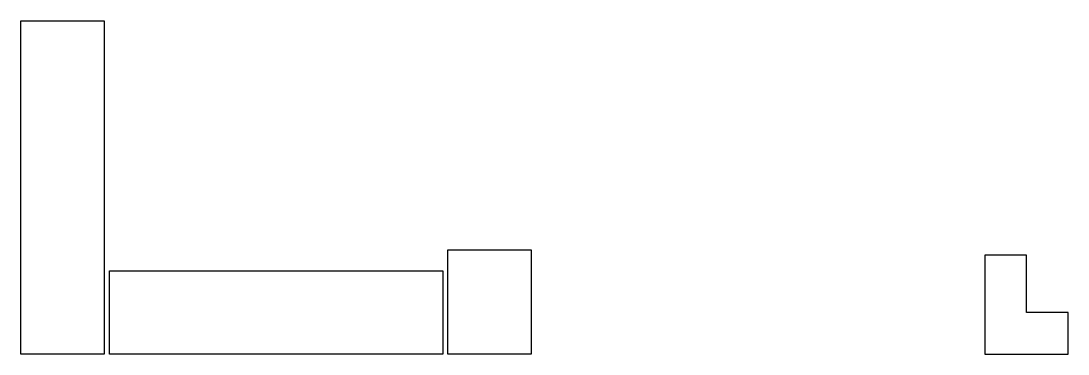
# Model space of a CAD drawing. Header units: inches. Extents: x 70.8 to 121, y 0 to 16.
import ezdxf

# ---------------------------------------------------------------- set-up
doc = ezdxf.new("R2010")
doc.units = ezdxf.units.IN
doc.layers.get('0').update_dxf_attribs({"linetype": 'CONTINUOUS'})

msp = doc.modelspace()

# ---------------------------------------------------------------- linework, layer by layer
for points in [[(74.768, 0), (70.768, 0), (70.768, 16), (74.768, 16)], [(95.268, 0), (91.268, 0), (91.268, 5), (95.268, 5)], [(117.033, 4.75), (117.033, 0), (121.033, 0), (121.033, 2), (119.033, 2), (119.033, 4.75)], [(91.018, 0), (75.018, 0), (75.018, 4), (91.018, 4)]]:
    msp.add_lwpolyline(points, close=True)

doc.saveas('drawing.dxf')
